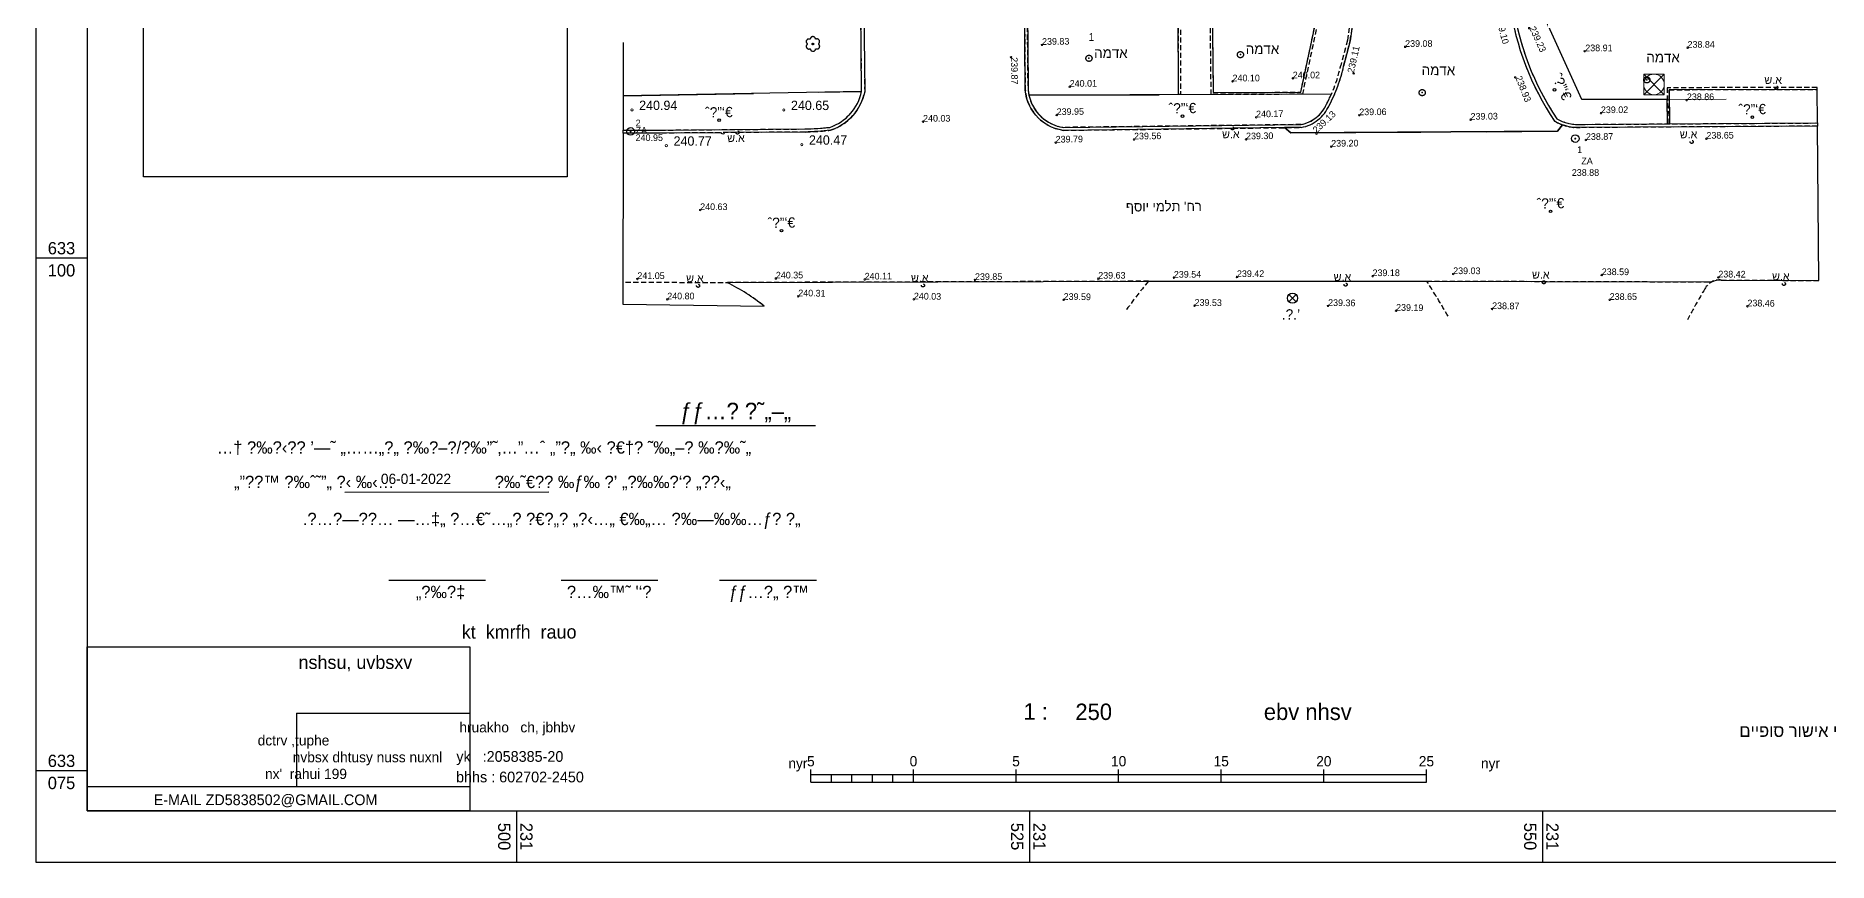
# Model space of a CAD drawing. Extents: x 231477 to 231608, y 633071 to 633188.
# Drawn here: x 231476.6 to 231563.9, y 633070.5 to 633110.8 of the extents above; entities that cross this region are included whole.
import ezdxf
from ezdxf.enums import TextEntityAlignment as Align

# ---------------------------------------------------------------- set-up
doc = ezdxf.new("R2010")
doc.units = 0
doc.header["$MEASUREMENT"] = 0
doc.header["$PDMODE"] = 32
doc.header["$PDSIZE"] = 0.3
doc.linetypes.add('DASHED2', pattern=[9.524999999999999, 6.35, -3.175])
doc.linetypes.add('HIDDEN', pattern=[0.375, 0.25, -0.125])
for name, color, linetype in [('1004', 7, 'Continuous'), ('1201', 7, 'Continuous'), ('1202', 7, 'Continuous'), ('1203', 7, 'Continuous'), ('2421', 7, 'Continuous'), ('4402', 1, 'Continuous')]:
    doc.layers.add(name, color=color, linetype=linetype)
for name, color, linetype, lineweight in [('1502', 7, 'Continuous', 20), ('2401', 7, 'Continuous', 30), ('2402', 7, 'Continuous', 20), ('2404', 7, 'HIDDEN', 30), ('2602', 8, 'Continuous', 20), ('2805', 3, 'DASHED2', 25), ('2810', 3, 'DASHED2', 25), ('6261', 1, 'Continuous', 20), ('6352', 1, 'Continuous', 20)]:
    doc.layers.add(name, color=color, linetype=linetype, lineweight=lineweight)
doc.styles.add('hebtext', font='hebtxt.shx')
doc.styles.add('hebtxt', font='hebtxt')
doc.styles.add('HEBTXT-1', font='txt.shx')
doc.styles.add('MAVAT_HEBTXT', font='HEBTXT')
doc.styles.add('MIRYL', font='miryl', dxfattribs={"height": 0.5})
doc.styles.add('miryl-1', font='miryl')
doc.styles.add('TRHEBTXT', font='HEBTXT.SHX')
picture_1 = doc.add_image_def('image1.jpg', size_in_pixel=(1600, 720))

# ---------------------------------------------------------------- blocks, each defined once
blk = doc.blocks.new('4402')
for p, q in [((0.6640619999961928, -0.6640619999961928), (-0.6640619999961928, 0.6640619999961928)), ((0.6640619999961928, 0.6640619999961928), (-0.6640619999961928, -0.6640619999961928))]:
    blk.add_line(p, q)
blk.add_circle((0, 0), 0.996094)
at = {"style": 'TRHEBTXT'}
blk.add_attdef('METER', text='', height=1.8, dxfattribs=at).set_placement((-1.475722128889174, 0.02949603661545552), align=Align.MIDDLE_RIGHT)
for tag, p in [('NAME', (-1.150383275176864, 1.331144787938683)), ('TEXT', (-1.893570142157841, -3.150028062969795))]:
    blk.add_attdef(tag, p, '', height=1.5, dxfattribs=at)
blk.add_attdef('CENTIMETER', text='', height=1.8, dxfattribs=at).set_placement((1.505236607510597, 0.02949603661545552), align=Align.MIDDLE_LEFT)
blk = doc.blocks.new('2801')
blk.add_circle((0, 0), 0.0362178538504536)
for centre, start, end in [((-0.1991469816828612, 0.1132156491978094), 63.29374363292867, 237.469539213029), ((-0.0015258625644492, 0.2290741698467173), 3.293743634627335, 177.4695392152514), ((0.197621119118412, 0.1158585206489079), 303.2937436350329, 117.4695392141759), ((-0.197621119118412, -0.1158585206489078), 123.2937436350328, 297.4695392141759), ((0.0015258625644492, -0.2290741698117926), 183.2937436346273, 357.4695392152515), ((0.1991469816828612, -0.1132156491628848), 243.2937436329287, 57.46953921302892)]:
    blk.add_arc(centre, 0.1297199659328796, start, end)
at = {"style": 'hebtext'}
for tag, p in [('VEGETATION_NUM', (0.0081991291372105, 1.922118141592111)), ('VEGETATION_TYPE', (0.0081991291372105, 0.6491807670216077)), ('HIGHT', (0.0081991291372105, 1.281696232877414))]:
    blk.add_attdef(tag, p, '', height=0.375, dxfattribs=at)
blk = doc.blocks.new('2404')
at = {"color": 2}
blk.add_circle((0, 0), 0.075, dxfattribs=at)
at = {"style": 'hebtext'}
blk.add_attdef('COVER_TYPE', (-1.984369990416034, 0.5704786111980056), '', height=0.39, dxfattribs=at)
blk = doc.blocks.new('6352')
for points in [[(-1, 1), (-1, -1)], [(-1, 1), (1, 1)], [(-1, 1), (1, -1)], [(1, 1), (-1, -1)], [(1, 1), (1, -1)], [(-1, -1), (1, -1)]]:
    blk.add_lwpolyline(points)
blk.add_circle((0, 0), 1)
at = {"style": 'hebtext', "flags": 1}
blk.add_attdef('TYPE', (2, 0.5699999999999998), '', height=1.3, dxfattribs=at)
at = {"style": 'hebtext'}
blk.add_attdef('NUMBER', (2, 2), '', height=1.3, dxfattribs=at)
blk = doc.blocks.new('1004')
at = {"const_width": 0.1995}
blk.add_lwpolyline([(-0.10025, 0, 1), (0.10025, 0, 1)], format="xyb", close=True, dxfattribs=at)
blk.add_circle((0, 0), 0.75)
at = {"style": 'hebtext'}
for tag, p in [('5', (1, 1)), ('NAME', (1, -0.4300000000000002)), ('HEIGHT', (1, -1.86))]:
    blk.add_attdef(tag, p, '', height=1.3, dxfattribs=at)
blk = doc.blocks.new('2401')
at = {"color": 2}
blk.add_circle((0, 0), 0.25, dxfattribs=at)
at = {"style": 'hebtext'}
blk.add_attdef('COVER_TYPE', (-10, 1), '', height=1.3, dxfattribs=at)
blk = doc.blocks.new('knm')
for p, q in [((-6, 0), (-6, 0.25)), ((-6, 0.1499999999999773), (6, 0.1499999999999773)), ((-6, 0), (6, 0)), ((-5.600000000000023, 0), (-5.600000000000023, 0.1499999999999773)), ((-5.200000000000045, 0), (-5.200000000000045, 0.1499999999999773)), ((-4.799999999999955, 0), (-4.799999999999955, 0.1499999999999773)), ((-4.399999999999864, 0), (-4.399999999999864, 0.1499999999999773)), ((-4, 0), (-4, 0.25)), ((-2, 0), (-2, 0.25)), ((0, 0), (0, 0.25)), ((2, 0), (2, 0.25)), ((4, 0), (4, 0.25)), ((6, 0), (6, 0.25))]:
    blk.add_line(p, q)
blk.add_text('1 :', height=0.32).set_placement((-1.855519773216201, 1.221438778932907))
at = {"style": 'miryl-1'}
for s, height, p in [('ebv nhsv', 0.32, (2.830411543154923, 1.214018990313861)), ('nyr', 0.2, (-6.43845515422457, 0.2692866077916563)), ('nyr', 0.2, (7.062774158170406, 0.2692866077916563))]:
    blk.add_text(s, height=height, dxfattribs=at).set_placement(p)
blk.add_attdef('A1', (-0.8431445122943728, 1.214018990313861), '', height=0.32)
for tag, p in [('A2', (-6.000000000000057, 0.25)), ('A4', (-2.000000000000057, 0.25)), ('A5', (-5.684341886080801e-14, 0.25)), ('A6', (1.999999999999943, 0.25)), ('A7', (3.999999999999943, 0.25)), ('A8', (5.999999999999943, 0.25))]:
    blk.add_attdef(tag, text='', height=0.2).set_placement(p, align=Align.BOTTOM_CENTER)
at = {"flags": 8}
blk.add_attdef('A3', text='', height=0.2, dxfattribs=at).set_placement((-4.000000000000057, 0.25), align=Align.BOTTOM_CENTER)
blk = doc.blocks.new('2810')
blk.add_point((0, 0))
at = {"style": 'hebtext'}
blk.add_attdef('TYPE', (-0.0709804351208732, 2.274295887444167), '', height=1.3, dxfattribs=at)
blk = doc.blocks.new('1502')
blk.add_circle((0, 0), 0.15)
at = {"style": 'hebtext'}
for tag, p in [('METER', (-10.33333333333333, -0.003690037414142866)), ('CENTIMETER', (1, -0.003690039682753943))]:
    blk.add_attdef(tag, p, '', height=1.3, dxfattribs=at)
at = {"style": 'hebtext', "flags": 1}
blk.add_attdef('HEIGHT', (1, -0.003690037414142866), '', height=1.3, dxfattribs=at)
blk = doc.blocks.new('6261')
at = {"layer": '6261'}
h = blk.add_hatch(color=256, dxfattribs=at)
h.paths.add_polyline_path([(0, 0.2163929420240763), (-1.387778780781446e-17, 0.1146371827190151, -0.4142135623730951), (0.114637182719015, 8.326672684688674e-17), (0.2163929420240763, 8.326672684688674e-17, 0.4142135623730951)])
h.paths.add_polyline_path([(-4.163336342344337e-17, -0.1146371827190149, -0.4142135623730951), (-0.114637182719015, 1.110223024625157e-16), (-0.2163929420240763, 1.110223024625157e-16, 0.414213562373095), (-5.551115123125783e-17, -0.2163929420240761)])
for points in [[(-0.3, 5.551115123125783e-17), (0.3, 2.775557561562891e-17)], [(0, 0.3), (-6.938893903907228e-17, -0.2999999999999999)]]:
    blk.add_lwpolyline(points, dxfattribs=at)
for radius in [0.3, 0.2163929420240763, 0.114637182719015]:
    blk.add_circle((0, 0), radius, dxfattribs=at)
at = {"layer": '6261', "style": 'hebtext'}
for tag, p in [('NUMBER', (0.3002319869599887, 0.7545405295214607)), ('NAME', (0.3, 0.3))]:
    blk.add_attdef(tag, p, '', height=0.375, dxfattribs=at)
blk = doc.blocks.new('2402')
at = {"style": 'HEBTXT-1'}
blk.add_attdef('STREET-NAME', text='', height=3, dxfattribs=at).set_placement((0, 1), align=Align.CENTER)
at = {"layer": '2421', "style": 'HEBTXT-1'}
blk.add_attdef('STREET-CODE', text='', height=2, dxfattribs=at).set_placement((0, -3), align=Align.CENTER)

msp = doc.modelspace()

# ---------------------------------------------------------------- linework, layer by layer
at = {"layer": '1201'}
for p, q in [((231479.0714941669, 633100), (231476.5714941669, 633100)), ((231479.0714941669, 633075), (231476.5714941669, 633075)), ((231500, 633073.0376515322), (231500, 633070.5376515322)), ((231525, 633073.0376515322), (231525, 633070.5376515322)), ((231550, 633073.0376515322), (231550, 633070.5376515322))]:
    msp.add_line(p, q, dxfattribs=at)
msp.add_lwpolyline([(231479.0714941669, 633073.0376515322), (231599.9007834606, 633073.0376515322), (231599.9007834606, 633185.6272491636), (231479.0714941669, 633185.6272491636)], close=True, dxfattribs=at)
msp.add_lwpolyline([(231479.0714941669, 633073.0376515322), (231599.9007834606, 633073.0376515322), (231599.9007834606, 633185.6272491636), (231479.0714941669, 633185.6272491636), (231479.0714941669, 633073.0376515322)], dxfattribs=at)
at = {"layer": '1202'}
msp.add_lwpolyline([(231476.5714941669, 633070.5376515322), (231602.4007834606, 633070.5376515322), (231602.4007834606, 633188.1272491636), (231476.5714941669, 633188.1272491636), (231476.5714941669, 633070.5376515322)], dxfattribs=at)
at = {"layer": '1203', "elevation": 1011.35}
for points in [[(231506.7812951478, 633091.8304670143), (231514.5642266664, 633091.8304670143)], [(231491.6345209205, 633088.577413012), (231501.5722896309, 633088.595298822)], [(231493.7733431107, 633084.2879002648), (231498.4928987825, 633084.2879002648)], [(231502.1652500851, 633084.2879002648), (231506.884805757, 633084.2879002648)], [(231509.8944787884, 633084.2879002648), (231514.6140344602, 633084.2879002648)]]:
    msp.add_lwpolyline(points, dxfattribs=at)
at = {"layer": '1203'}
msp.add_lwpolyline([(231479.0714941669, 633073.0376515322), (231479.0714941669, 633081.0385926154), (231497.7184049682, 633081.0385926154), (231497.7184049682, 633073.0376515322)], close=True, dxfattribs=at)
for points in [[(231489.2771571029, 633077.796509054), (231489.2771571029, 633074.2210711493)], [(231489.2771571029, 633077.796509054), (231497.7184049682, 633077.796509054)], [(231479.0714941669, 633074.2210711493), (231497.7184049682, 633074.2210711493)]]:
    msp.add_lwpolyline(points, dxfattribs=at)
at = {"layer": '2401'}
msp.add_lwpolyline([(231516.9287319661, 633112.0961499392), (231516.964160893, 633108.1096785822, -0.2700628931937998), (231515.2903882263, 633106.2282967031, -0.02244830327859538), (231514.0601267934, 633106.1455921874), (231510.1322339564, 633106.1146793864, -1), (231509.9822386015, 633106.1134989122), (231507.0114905594, 633106.09011891), (231505.1886796384, 633106.0953703015), (231505.1831583059, 633097.7546666899), (231512.0654245963, 633097.6529249653, 0.0550941675409717), (231510.2683255758, 633098.8030634347), (231530.7966717135, 633098.86710554), (231544.3525971376, 633098.8769970183), (231550.0009797505, 633098.8614968397, -0.5064503214708589), (231550.1218993688, 633098.8611650144), (231558.2451844715, 633098.8388732577, -0.1570053452573155), (231558.7121800316, 633098.9230584457), (231563.4589534434, 633098.906033612), (231563.3955522408, 633106.4315691587), (231551.8262339768, 633106.3616778763, -0.1013467959153676), (231550.977307474, 633106.4911661714), (231550.7298939444, 633106.1814295353), (231537.7260573788, 633106.0997626261), (231537.424247909, 633106.3575766392), (231526.6442363214, 633106.2270194765, -0.379091425853252), (231524.7846060273, 633108.3988283307), (231524.7485503771, 633112.1785020554)], format="xyb", dxfattribs=at)
for points in [[(231549.8021228899, 633112.3820184099), (231548.5652727512, 633112.3689928867, 0.1147258592170058), (231550.6984188465, 633106.7956539257, 0.1490063053273535), (231551.8217774639, 633106.5165912779), (231556.0858422699, 633106.5420963052), (231556.0786419606, 633107.7335919393), (231551.91, 633107.723)], [(231516.8163317199, 633108.1240498442), (231505.1898770389, 633107.904202354), (231505.1887713381, 633106.2338949778), (231507.0108378754, 633106.2378139661), (231514.0579007729, 633106.2932748613, 0.02214710644568992), (231515.2586655424, 633106.3733641356, 0.266627080915033)], [(231539.4701070632, 633107.5025092155, 0.01873553606074155), (231539.708887295, 633107.9890895128), (231524.9692076707, 633107.9480617166, 0.3148699663246389), (231526.6533549139, 633106.3688376986), (231538.229181713, 633106.5090330119, 0.2486331563638351)], [(231560.2881829228, 633106.8693313746, -1), (231560.1631829229, 633106.8693313746, -1)]]:
    msp.add_lwpolyline(points, format="xyb", close=True, dxfattribs=at)
msp.add_lwpolyline([(231563.3804335871, 633108.2261087134), (231556.1714160027, 633108.207548993), (231556.1814770181, 633106.5426683337), (231563.3942527848, 633106.5858107462)], close=True, dxfattribs=at)
msp.add_lwpolyline([(231537.424247909, 633106.3575766392), (231537.7260573788, 633106.0997626262), (231550.7298939444, 633106.1814295353), (231550.9773074739, 633106.4911661713)], dxfattribs=at)
at = {"layer": '2404'}
for points in [[(231516.9287319661, 633112.0961499391), (231516.964160893, 633108.1096785822, -0.2700615143821651), (231515.2904030631, 633106.228298372, -0.02244857494967971), (231514.0601268015, 633106.1455921875), (231507.0114905582, 633106.09011891), (231505.1886796383, 633106.0953703015), (231505.1887713382, 633106.2338949778), (231507.0108378754, 633106.2378139661), (231514.0579007729, 633106.2932748613, 0.02214710644568698), (231515.2586655424, 633106.3733641356, 0.2666270809150334), (231516.8163317199, 633108.1240498442), (231516.7810421797, 633112.0948373772)], [(231524.7485503771, 633112.1785020554), (231524.7846060273, 633108.3988283315, 0.3790914259327003), (231526.6442363211, 633106.2270194765), (231538.2431186042, 633106.3674940157, 0.2495830519447392), (231539.5977073477, 633107.4406129378, 0.06966624365726568), (231540.3063804347, 633109.3596214573), (231540.6307672208, 633110.5894888169), (231540.8710043444, 633112.3482909338), (231540.7277852038, 633112.3467826635), (231540.4915459562, 633110.6172494317), (231540.1685835972, 633109.3927825894, -0.06997505523414614), (231539.4701070632, 633107.5025092155, -0.2486331563638313), (231538.229181713, 633106.5090330119), (231526.6533549139, 633106.3688376986, -0.3778638903448129), (231524.9263149346, 633108.3982973336), (231524.8902413252, 633112.1798536957)], [(231563.3955522408, 633106.4315691588), (231551.8262339771, 633106.3616778763, -0.1527455881596476), (231550.5890065311, 633106.6809030452, -0.1157439157762755), (231548.4091094849, 633112.3673482992), (231548.5652727512, 633112.3689928867, 0.1147258592189907), (231550.6984188466, 633106.7956539256, 0.1490063053126964), (231551.8217774639, 633106.5165912779), (231563.3942527848, 633106.5858107462)]]:
    msp.add_lwpolyline(points, format="xyb", close=True, dxfattribs=at)
msp.add_lwpolyline([(231532.3479199948, 633112.2585325798), (231532.359860899, 633107.9686335487), (231532.2598612864, 633107.9683552005), (231532.2479224343, 633112.257516966)], close=True, dxfattribs=at)
for points, elevation in [([(231533.9022762734, 633112.2749522862), (231533.9486477499, 633108.0730563134), (231538.2129496052, 633108.084925968), (231538.9463059871, 633111.5108059528), (231539.0488509417, 633111.5121114277), (231538.2938568651, 633107.9851507854), (231533.8497482875, 633107.97278064), (231533.8022823624, 633112.2738487688)], 239.4), ([(231563.3796299183, 633108.3215018311), (231556.075201328, 633108.3029422942), (231556.0858406802, 633106.5423593746), (231556.1814753927, 633106.5429373032), (231556.1714160027, 633108.207548993), (231563.3804335871, 633108.2261087134)], 238.49)]:
    msp.add_lwpolyline(points, close=True, dxfattribs=dict(at, elevation=elevation))
for points in [[(231505.3138646368, 633098.8272760706), (231510.2683244638, 633098.8030634312)], [(231530.7966717006, 633098.86710554), (231510.2683244638, 633098.8030634312)], [(231544.3525971368, 633098.8769970183), (231558.2451844714, 633098.8388732577)]]:
    msp.add_lwpolyline(points, dxfattribs=at)
for points in [[(231510.2683255805, 633098.8030634323, -0.05509416740456224), (231512.0654245963, 633097.6529249653, 2.597183074628772)], [(231529.6546246683, 633097.3929007993, -0.01506744345952114), (231530.7966717006, 633098.86710554), (231544.3525971368, 633098.8769970183, -0.01007563323389641), (231545.4016665734, 633097.1601095742, -11.49104977938008)], [(231558.7121800314, 633098.9230584457, 0.3219468999271036), (231557.9150206477, 633098.4980450775, 0.01981258749677123), (231557.066533718, 633096.9876658395, 3.331897148379883)], [(231558.7121800314, 633098.9230584457), (231563.4589534434, 633098.9060336119, -0.2223229199587211)]]:
    msp.add_lwpolyline(points, format="xyb", dxfattribs=at)
at = {"layer": '2602'}
for points, elevation in [([(231549.80212289, 633112.3820184098), (231551.91, 633107.723)], 239.227), ([(231551.91, 633107.723), (231558.9530700273, 633107.7408954612)], 239.015)]:
    msp.add_lwpolyline(points, dxfattribs=dict(at, elevation=elevation))
at = {"layer": '2810'}
for points in [[(231516.1778387831, 633162.8294260906), (231516.1351893847, 633167.6283466502), (231510.8934328139, 633167.6667453226), (231510.6934331574, 633167.6663746207), (231505.229431364, 633167.6562470249), (231505.1898770389, 633107.904202354), (231516.8163317199, 633108.1240498442), (231516.7810443372, 633112.0945946105), (231516.6287481954, 633112.0929907486), (231516.580368047, 633117.5367366667)], [(231538.9463059871, 633111.5108059528), (231534.4139889103, 633111.4531061243), (231534.214, 633111.451), (231534.2052897144, 633112.2780929222), (231533.9022768302, 633112.2749018312), (231533.9486477499, 633108.0730563134), (231538.2129496052, 633108.084925968)]]:
    msp.add_lwpolyline(points, close=True, dxfattribs=at)
for points in [[(231532.2484273839, 633112.0761083582), (231528.1390518819, 633112.0413668181), (231528.1429401503, 633111.6721528381), (231527.94295124, 633111.6700467138), (231527.9390585976, 633112.0396760321), (231525.5596591563, 633112.01956008), (231525.563603838, 633111.6449893169), (231525.3636149277, 633111.6428831925), (231525.359665872, 633112.017869294), (231524.8918242823, 633112.013914061), (231524.9263149346, 633108.3982973336, 0.05629594554943117), (231524.9692076707, 633107.9480617166), (231532.2598612864, 633107.9683552005)], [(231548.4091094849, 633112.3673482992), (231540.8710043444, 633112.3482909338), (231540.6307672208, 633110.5894888169), (231540.3063804347, 633109.3596214573, -0.0696662436572656), (231539.5977073477, 633107.4406129378, -0.2495830519447372), (231538.2431186042, 633106.3674940157), (231537.424247909, 633106.3575766392), (231537.7260573788, 633106.0997626261), (231550.7298939444, 633106.1814295353), (231550.9773074739, 633106.4911661713, -0.05061525410363926), (231550.5890065311, 633106.6809030452, -0.115743915776275)]]:
    msp.add_lwpolyline(points, format="xyb", close=True, dxfattribs=at)

# ---------------------------------------------------------------- block references
at = {"layer": '1004', "xscale": 0.25, "yscale": 0.25, "zscale": 0.25, "rotation": 359.9171645950722}
msp.add_blockref('1004', (231505.553396819, 633106.1756344716, 240.95), dxfattribs=at).add_auto_attribs({'5': '2', 'NAME': 'ZA', 'HEIGHT': '240.95'})
at = {"layer": '1004'}
ref = msp.add_blockref('1004', (231551.5920980208, 633105.8242358876, 238.88), dxfattribs=dict(at, xscale=0.25, yscale=0.25, zscale=0.25, rotation=359.9171645950722))
ref.add_attrib('5', '1', (231551.6879744455, 633105.1233812915, 238.88), dxfattribs={"layer": '0', "height": 0.325, "rotation": 359.9171645950711, "style": 'hebtext'})
ref.add_attrib('NAME', 'ZA', (231551.8910355555, 633104.5726554472, 238.88), dxfattribs={"layer": '0', "height": 0.325, "rotation": 359.9171645950711, "style": 'hebtext'})
ref.add_attrib('HEIGHT', '238.88', (231551.426895979, 633104.0074366693, 238.88), dxfattribs={"layer": '0', "height": 0.325, "rotation": 359.9171645950711, "style": 'hebtext'})
at = {"layer": '1203', "xscale": 2.5, "yscale": 2.5, "zscale": 2.5}
msp.add_blockref('knm', (231529.3409235368, 633074.4363134294), dxfattribs=at).add_auto_attribs({'A1': '250', 'A2': '5', 'A4': '5', 'A5': '10', 'A6': '15', 'A7': '20', 'A8': '25', 'A3': '0'})
at = {"layer": '1502'}
ref = msp.add_blockref('1502', (231547.7285181342, 633111.6989276706, 239.097043457), dxfattribs=dict(at, xscale=0.25, yscale=0.25, zscale=0.25))
ref.add_attrib('HEIGHT', '239.10', (231547.7285181342, 633111.6989276706, 239.097043457), dxfattribs={"layer": '0', "height": 0.325, "rotation": 284.0050770001943, "style": 'hebtext'})
ref = msp.add_blockref('1502', (231525.6106601931, 633110.394664068, 239.8264135742), dxfattribs=dict(at, xscale=0.25, yscale=0.25, zscale=0.25))
ref.add_attrib('HEIGHT', '239.83', (231525.6106601931, 633110.394664068, 239.8264135742), dxfattribs={"layer": '0', "height": 0.325, "rotation": 0.6033709999993897, "style": 'hebtext'})
ref = msp.add_blockref('1502', (231549.3477350215, 633111.2107663917, 239.227), dxfattribs=dict(at, xscale=0.25, yscale=0.25, zscale=0.25))
ref.add_attrib('HEIGHT', '239.23', (231549.3477350215, 633111.2107663917, 239.227), dxfattribs={"layer": '0', "height": 0.325, "rotation": 294.3433959998104, "style": 'hebtext'})
ref = msp.add_blockref('1502', (231524.0951987596, 633109.7922967087, 239.8673223877), dxfattribs=dict(at, xscale=0.25, yscale=0.25, zscale=0.25))
ref.add_attrib('HEIGHT', '239.87', (231524.0951987596, 633109.7922967087, 239.8673223877), dxfattribs={"layer": '0', "height": 0.325, "rotation": 270.5465479998807, "style": 'hebtext'})
ref = msp.add_blockref('1502', (231540.7991466235, 633109.0018961522, 239.107), dxfattribs=dict(at, xscale=0.25, yscale=0.25, zscale=0.25))
ref.add_attrib('HEIGHT', '239.11', (231540.7991466235, 633109.0018961522, 239.107), dxfattribs={"layer": '0', "height": 0.325, "rotation": 77.32654099884621, "style": 'hebtext'})
ref = msp.add_blockref('1502', (231543.3039674039, 633110.297958412, 239.0771459961), dxfattribs=dict(at, xscale=0.25, yscale=0.25, zscale=0.25))
ref.add_attrib('HEIGHT', '239.08', (231543.3039674039, 633110.297958412, 239.0771459961), dxfattribs={"layer": '0', "height": 0.325, "style": 'hebtext'})
ref = msp.add_blockref('1502', (231552.0556183842, 633110.0849958324, 238.911), dxfattribs=dict(at, xscale=0.25, yscale=0.25, zscale=0.25))
ref.add_attrib('HEIGHT', '238.91', (231552.0824040984, 633110.0849958324, 238.911), dxfattribs={"layer": '0', "height": 0.325, "style": 'hebtext'})
ref = msp.add_blockref('1502', (231557.0701160763, 633110.2555013598, 238.837), dxfattribs=dict(at, xscale=0.25, yscale=0.25, zscale=0.25))
ref.add_attrib('HEIGHT', '238.84', (231557.0647589334, 633110.2555013598, 238.837), dxfattribs={"layer": '0', "height": 0.325, "style": 'hebtext'})
ref = msp.add_blockref('1502', (231534.8924488992, 633108.6164929465, 240.0997009277), dxfattribs=dict(at, xscale=0.25, yscale=0.25, zscale=0.25))
ref.add_attrib('HEIGHT', '240.10', (231534.8924488992, 633108.6164929465, 240.0997009277), dxfattribs={"layer": '0', "height": 0.325, "rotation": 0.1594820000027264, "style": 'hebtext'})
ref = msp.add_blockref('1502', (231537.8275425871, 633108.7606455392, 240.0201263428), dxfattribs=dict(at, xscale=0.25, yscale=0.25, zscale=0.25))
ref.add_attrib('HEIGHT', '240.02', (231537.8275425871, 633108.7606455392, 240.0201263428), dxfattribs={"layer": '0', "height": 0.325, "rotation": 0.1594820000027264, "style": 'hebtext'})
ref = msp.add_blockref('1502', (231526.9566366431, 633108.3528911863, 240.0080236816), dxfattribs=dict(at, xscale=0.25, yscale=0.25, zscale=0.25))
ref.add_attrib('HEIGHT', '240.01', (231526.9566366431, 633108.3528911863, 240.0080236816), dxfattribs={"layer": '0', "height": 0.325, "rotation": 0.1594820000027264, "style": 'hebtext'})
ref = msp.add_blockref('1502', (231548.6669583698, 633108.8068155911, 238.9333624268), dxfattribs=dict(at, xscale=0.25, yscale=0.25, zscale=0.25))
ref.add_attrib('HEIGHT', '238.93', (231548.6669583698, 633108.8068155911, 238.9333624268), dxfattribs={"layer": '0', "height": 0.325, "rotation": 291.7353369990951, "style": 'hebtext'})
ref = msp.add_blockref('1502', (231505.6227818044, 633107.2234326135, 240.94), dxfattribs=dict(at, xscale=0.35, yscale=0.35, zscale=0.35, rotation=359.9171645950722))
ref.add_attrib('HEIGHT', '240.94', (231505.9727795715, 633107.2216350894, 240.94), dxfattribs={"layer": '0', "height": 0.4549999999999999, "rotation": 359.9171645950711, "style": 'hebtext'})
ref = msp.add_blockref('1502', (231513.0222469097, 633107.2202878994, 240.65), dxfattribs=dict(at, xscale=0.35, yscale=0.35, zscale=0.35, rotation=359.9171645950722))
ref.add_attrib('HEIGHT', '240.65', (231513.3722446767, 633107.218490375, 240.65), dxfattribs={"layer": '0', "height": 0.4549999999999999, "rotation": 359.9171645950711, "style": 'hebtext'})
ref = msp.add_blockref('1502', (231526.3230335272, 633106.9724148497, 239.9468359375), dxfattribs=dict(at, xscale=0.25, yscale=0.25, zscale=0.25))
ref.add_attrib('HEIGHT', '239.95', (231526.3230335272, 633106.9724148497, 239.9468359375), dxfattribs={"layer": '0', "height": 0.325, "rotation": 0.6938780000115939, "style": 'hebtext'})
ref = msp.add_blockref('1502', (231536.0409792358, 633106.8606615446, 240.1719360352), dxfattribs=dict(at, xscale=0.25, yscale=0.25, zscale=0.25))
ref.add_attrib('HEIGHT', '240.17', (231536.0409792358, 633106.8606615446, 240.1719360352), dxfattribs={"layer": '0', "height": 0.325, "rotation": 0.6938780000115939, "style": 'hebtext'})
ref = msp.add_blockref('1502', (231538.9852379905, 633106.0686770191, 239.131), dxfattribs=dict(at, xscale=0.25, yscale=0.25, zscale=0.25))
ref.add_attrib('HEIGHT', '239.13', (231538.9852379905, 633106.0686770191, 239.131), dxfattribs={"layer": '0', "height": 0.325, "rotation": 43.207779999857, "style": 'hebtext'})
ref = msp.add_blockref('1502', (231541.0679711746, 633106.9639440812, 239.0630010986), dxfattribs=dict(at, xscale=0.25, yscale=0.25, zscale=0.25))
ref.add_attrib('HEIGHT', '239.06', (231541.0679711746, 633106.9639440812, 239.0630010986), dxfattribs={"layer": '0', "height": 0.325, "rotation": 0.3598250000017284, "style": 'hebtext'})
ref = msp.add_blockref('1502', (231552.844187649, 633107.0662297099, 239.015), dxfattribs=dict(at, xscale=0.25, yscale=0.25, zscale=0.25))
ref.add_attrib('HEIGHT', '239.02', (231552.844187649, 633107.0662297099, 239.015), dxfattribs={"layer": '0', "height": 0.325, "rotation": 0.1455800000009054, "style": 'hebtext'})
ref = msp.add_blockref('1502', (231557.0178679106, 633107.7002175637, 238.86), dxfattribs=dict(at, xscale=0.25, yscale=0.25, zscale=0.25))
ref.add_attrib('HEIGHT', '238.86', (231557.0339393391, 633107.7002175637, 238.86), dxfattribs={"layer": '0', "height": 0.325, "style": 'hebtext'})
ref = msp.add_blockref('1502', (231519.8107375918, 633106.6525063429, 240.0306677246), dxfattribs=dict(at, xscale=0.25, yscale=0.25, zscale=0.25))
ref.add_attrib('HEIGHT', '240.03', (231519.8107375918, 633106.6525063429, 240.0306677246), dxfattribs={"layer": '0', "height": 0.325, "style": 'hebtext'})
ref = msp.add_blockref('1502', (231546.4925113491, 633106.7475009449, 239.032956543), dxfattribs=dict(at, xscale=0.25, yscale=0.25, zscale=0.25))
ref.add_attrib('HEIGHT', '239.03', (231546.4925113491, 633106.7475009449, 239.032956543), dxfattribs={"layer": '0', "height": 0.325, "rotation": 0.3598250000017284, "style": 'hebtext'})
ref = msp.add_blockref('1502', (231507.3006406201, 633105.4829650944, 240.77), dxfattribs=dict(at, xscale=0.35, yscale=0.35, zscale=0.35, rotation=359.9171645950722))
ref.add_attrib('HEIGHT', '240.77', (231507.6506383872, 633105.4811675702, 240.77), dxfattribs={"layer": '0', "height": 0.4549999999999999, "rotation": 359.9171645950711, "style": 'hebtext'})
ref = msp.add_blockref('1502', (231513.8985944406, 633105.5308843602, 240.47), dxfattribs=dict(at, xscale=0.35, yscale=0.35, zscale=0.35, rotation=359.9171645950722))
ref.add_attrib('HEIGHT', '240.47', (231514.2485922076, 633105.5290868358, 240.47), dxfattribs={"layer": '0', "height": 0.4549999999999999, "rotation": 359.9171645950711, "style": 'hebtext'})
ref = msp.add_blockref('1502', (231526.2730059292, 633105.628542345, 239.7935308838), dxfattribs=dict(at, xscale=0.25, yscale=0.25, zscale=0.25))
ref.add_attrib('HEIGHT', '239.79', (231526.2730059292, 633105.628542345, 239.7935308838), dxfattribs={"layer": '0', "height": 0.325, "rotation": 0.6938780000115939, "style": 'hebtext'})
ref = msp.add_blockref('1502', (231530.091912029, 633105.7818878904, 239.5639013672), dxfattribs=dict(at, xscale=0.25, yscale=0.25, zscale=0.25))
ref.add_attrib('HEIGHT', '239.56', (231530.091912029, 633105.7818878904, 239.5639013672), dxfattribs={"layer": '0', "height": 0.325, "rotation": 0.6938780000115939, "style": 'hebtext'})
ref = msp.add_blockref('1502', (231535.551638411, 633105.787454817, 239.302), dxfattribs=dict(at, xscale=0.25, yscale=0.25, zscale=0.25))
ref.add_attrib('HEIGHT', '239.30', (231535.551638411, 633105.787454817, 239.302), dxfattribs={"layer": '0', "height": 0.325, "rotation": 0.6938780000115939, "style": 'hebtext'})
ref = msp.add_blockref('1502', (231539.700512186, 633105.4329234272, 239.2036260986), dxfattribs=dict(at, xscale=0.25, yscale=0.25, zscale=0.25))
ref.add_attrib('HEIGHT', '239.20', (231539.700512186, 633105.4329234272, 239.2036260986), dxfattribs={"layer": '0', "height": 0.325, "rotation": 0.3598250000017284, "style": 'hebtext'})
ref = msp.add_blockref('1502', (231552.1100613623, 633105.7591268684, 238.87), dxfattribs=dict(at, xscale=0.25, yscale=0.25, zscale=0.25))
ref.add_attrib('HEIGHT', '238.87', (231552.1154184074, 633105.7591592415, 238.87), dxfattribs={"layer": '0', "height": 0.325, "rotation": 0.3462390000000423, "style": 'hebtext'})
ref = msp.add_blockref('1502', (231557.9820279906, 633105.8202575902, 238.65), dxfattribs=dict(at, xscale=0.25, yscale=0.25, zscale=0.25))
ref.add_attrib('HEIGHT', '238.65', (231557.9873850356, 633105.8202899632, 238.65), dxfattribs={"layer": '0', "height": 0.325, "rotation": 0.3462390000000423, "style": 'hebtext'})
ref = msp.add_blockref('1502', (231508.9479418012, 633102.3385730863, 240.6341070557), dxfattribs=dict(at, xscale=0.25, yscale=0.25, zscale=0.25))
ref.add_attrib('HEIGHT', '240.63', (231508.9479418012, 633102.3385730863, 240.6341070557), dxfattribs={"layer": '0', "height": 0.325, "style": 'hebtext'})
ref = msp.add_blockref('1502', (231505.8864294947, 633098.9792107882, 241.0468572998), dxfattribs=dict(at, xscale=0.25, yscale=0.25, zscale=0.25))
ref.add_attrib('HEIGHT', '241.05', (231505.8864294947, 633098.9792107882, 241.0468572998), dxfattribs={"layer": '0', "height": 0.325, "rotation": 359.7199959999991, "style": 'hebtext'})
ref = msp.add_blockref('1502', (231512.6361525197, 633099.0017383685, 240.3491033936), dxfattribs=dict(at, xscale=0.25, yscale=0.25, zscale=0.25))
ref.add_attrib('HEIGHT', '240.35', (231512.6361525197, 633099.0017383685, 240.3491033936), dxfattribs={"layer": '0', "height": 0.325, "rotation": 0.1787450000015632, "style": 'hebtext'})
ref = msp.add_blockref('1502', (231528.3476317336, 633098.9914459087, 239.6313146973), dxfattribs=dict(at, xscale=0.25, yscale=0.25, zscale=0.25))
ref.add_attrib('HEIGHT', '239.63', (231528.3476317336, 633098.9914459087, 239.6313146973), dxfattribs={"layer": '0', "height": 0.325, "rotation": 0.1787450000015632, "style": 'hebtext'})
ref = msp.add_blockref('1502', (231532.0329087015, 633099.0430008721, 239.5425543213), dxfattribs=dict(at, xscale=0.25, yscale=0.25, zscale=0.25))
ref.add_attrib('HEIGHT', '239.54', (231532.0329087015, 633099.0430008721, 239.5425543213), dxfattribs={"layer": '0', "height": 0.325, "rotation": 0.0418079999992707, "style": 'hebtext'})
ref = msp.add_blockref('1502', (231535.1070285783, 633099.0741493165, 239.4167913818), dxfattribs=dict(at, xscale=0.25, yscale=0.25, zscale=0.25))
ref.add_attrib('HEIGHT', '239.42', (231535.1070285783, 633099.0741493165, 239.4167913818), dxfattribs={"layer": '0', "height": 0.325, "rotation": 0.0418079999992707, "style": 'hebtext'})
ref = msp.add_blockref('1502', (231541.7154764218, 633099.1175754116, 239.1805853271), dxfattribs=dict(at, xscale=0.25, yscale=0.25, zscale=0.25))
ref.add_attrib('HEIGHT', '239.18', (231541.7154764218, 633099.1175754116, 239.1805853271), dxfattribs={"layer": '0', "height": 0.325, "rotation": 0.0418079999992707, "style": 'hebtext'})
ref = msp.add_blockref('1502', (231545.6442129209, 633099.2167461733, 239.0330328369), dxfattribs=dict(at, xscale=0.25, yscale=0.25, zscale=0.25))
ref.add_attrib('HEIGHT', '239.03', (231545.6442129209, 633099.2167461733, 239.0330328369), dxfattribs={"layer": '0', "height": 0.325, "rotation": 359.8427700000017, "style": 'hebtext'})
ref = msp.add_blockref('1502', (231552.8852866097, 633099.1688257403, 238.5900244141), dxfattribs=dict(at, xscale=0.25, yscale=0.25, zscale=0.25))
ref.add_attrib('HEIGHT', '238.59', (231552.8852866097, 633099.1688257403, 238.5900244141), dxfattribs={"layer": '0', "height": 0.325, "rotation": 359.8427700000017, "style": 'hebtext'})
ref = msp.add_blockref('1502', (231558.5669438979, 633099.0530886524, 238.4152197266), dxfattribs=dict(at, xscale=0.25, yscale=0.25, zscale=0.25))
ref.add_attrib('HEIGHT', '238.42', (231558.5669438979, 633099.0530886524, 238.4152197266), dxfattribs={"layer": '0', "height": 0.325, "rotation": 359.7945030000008, "style": 'hebtext'})
ref = msp.add_blockref('1502', (231513.7248958365, 633098.1366480816, 240.3072180176), dxfattribs=dict(at, xscale=0.25, yscale=0.25, zscale=0.25))
ref.add_attrib('HEIGHT', '240.31', (231513.7248958365, 633098.1366480816, 240.3072180176), dxfattribs={"layer": '0', "height": 0.325, "rotation": 359.1530480000004, "style": 'hebtext'})
ref = msp.add_blockref('1502', (231516.9633870006, 633098.9511591599, 240.1122259521), dxfattribs=dict(at, xscale=0.25, yscale=0.25, zscale=0.25))
ref.add_attrib('HEIGHT', '240.11', (231516.9633870006, 633098.9511591599, 240.1122259521), dxfattribs={"layer": '0', "height": 0.325, "rotation": 0.1787450000015632, "style": 'hebtext'})
ref = msp.add_blockref('1502', (231522.339756502, 633098.9299400009, 239.8528723145), dxfattribs=dict(at, xscale=0.25, yscale=0.25, zscale=0.25))
ref.add_attrib('HEIGHT', '239.85', (231522.339756502, 633098.9299400009, 239.8528723145), dxfattribs={"layer": '0', "height": 0.325, "rotation": 0.1787450000015632, "style": 'hebtext'})
ref = msp.add_blockref('1502', (231507.3425868296, 633097.981156542, 240.7964300537), dxfattribs=dict(at, xscale=0.25, yscale=0.25, zscale=0.25))
ref.add_attrib('HEIGHT', '240.80', (231507.3425868296, 633097.981156542, 240.7964300537), dxfattribs={"layer": '0', "height": 0.325, "rotation": 0.1787450000015632, "style": 'hebtext'})
ref = msp.add_blockref('1502', (231519.3595804416, 633097.983812135, 240.0322241211), dxfattribs=dict(at, xscale=0.25, yscale=0.25, zscale=0.25))
ref.add_attrib('HEIGHT', '240.03', (231519.3595804416, 633097.983812135, 240.0322241211), dxfattribs={"layer": '0', "height": 0.325, "rotation": 359.1530480000004, "style": 'hebtext'})
ref = msp.add_blockref('1502', (231526.6586603497, 633097.9635019914, 239.5937780762), dxfattribs=dict(at, xscale=0.25, yscale=0.25, zscale=0.25))
ref.add_attrib('HEIGHT', '239.59', (231526.6586603497, 633097.9635019914, 239.5937780762), dxfattribs={"layer": '0', "height": 0.325, "rotation": 359.1530480000004, "style": 'hebtext'})
ref = msp.add_blockref('1502', (231533.0400869951, 633097.6758186687, 239.534543457), dxfattribs=dict(at, xscale=0.25, yscale=0.25, zscale=0.25))
ref.add_attrib('HEIGHT', '239.53', (231533.0400869951, 633097.6758186687, 239.534543457), dxfattribs={"layer": '0', "height": 0.325, "rotation": 359.1530480000004, "style": 'hebtext'})
ref = msp.add_blockref('1502', (231539.5475690916, 633097.6665624678, 239.3602728271), dxfattribs=dict(at, xscale=0.25, yscale=0.25, zscale=0.25))
ref.add_attrib('HEIGHT', '239.36', (231539.5475690916, 633097.6665624678, 239.3602728271), dxfattribs={"layer": '0', "height": 0.325, "rotation": 359.1530480000004, "style": 'hebtext'})
ref = msp.add_blockref('1502', (231542.8598599934, 633097.4310790432, 239.1943792725), dxfattribs=dict(at, xscale=0.25, yscale=0.25, zscale=0.25))
ref.add_attrib('HEIGHT', '239.19', (231542.8598599934, 633097.4310790432, 239.1943792725), dxfattribs={"layer": '0', "height": 0.325, "rotation": 359.1530480000004, "style": 'hebtext'})
ref = msp.add_blockref('1502', (231547.5396801197, 633097.5143972923, 238.8738684082), dxfattribs=dict(at, xscale=0.25, yscale=0.25, zscale=0.25))
ref.add_attrib('HEIGHT', '238.87', (231547.5396801197, 633097.5143972923, 238.8738684082), dxfattribs={"layer": '0', "height": 0.325, "rotation": 359.1530480000004, "style": 'hebtext'})
ref = msp.add_blockref('1502', (231553.2723472815, 633097.9607450799, 238.6542791748), dxfattribs=dict(at, xscale=0.25, yscale=0.25, zscale=0.25))
ref.add_attrib('HEIGHT', '238.65', (231553.2723472815, 633097.9607450799, 238.6542791748), dxfattribs={"layer": '0', "height": 0.325, "rotation": 359.8427700000017, "style": 'hebtext'})
ref = msp.add_blockref('1502', (231559.9834166615, 633097.6468468106, 238.4597601318), dxfattribs=dict(at, xscale=0.25, yscale=0.25, zscale=0.25))
ref.add_attrib('HEIGHT', '238.46', (231559.9834166615, 633097.6468468106, 238.4597601318), dxfattribs={"layer": '0', "height": 0.325, "rotation": 359.1530480000004, "style": 'hebtext'})
at = {"layer": '2401'}
ref = msp.add_blockref('2401', (231550.5854167157, 633108.200306653), dxfattribs=dict(at, xscale=0.2499999999189994, yscale=0.2499999999189994, zscale=0.2499999999189994, rotation=342.4425539565201))
ref.add_attrib('NAME', 'ˆ\x8c”‘€', dxfattribs={"layer": '0', "height": 0.4999999999999999, "rotation": 294.3433959161768, "style": 'MAVAT_HEBTXT'}).set_placement((231550.9479469702, 633108.364326012), align=Align.MIDDLE)
ref = msp.add_blockref('2401', (231509.8671173647, 633106.7232993434), dxfattribs=dict(at, xscale=0.2499999999189994, yscale=0.2499999999189994, zscale=0.2499999999189994, rotation=49.1360379565201))
ref.add_attrib('NAME', 'ˆ\x8c”‘€', dxfattribs={"layer": '0', "height": 0.4999999999999999, "rotation": 1.036879916072393, "style": 'MAVAT_HEBTXT'}).set_placement((231509.8599168347, 633107.1211418849), align=Align.MIDDLE)
ref = msp.add_blockref('2401', (231532.4539447879, 633106.9183538972), dxfattribs=dict(at, xscale=0.2499999999189994, yscale=0.2499999999189994, zscale=0.2499999999189994, rotation=49.1360379565201))
ref.add_attrib('NAME', 'ˆ\x8c”‘€', dxfattribs={"layer": '0', "height": 0.4999999999999999, "rotation": 1.036879916072393, "style": 'MAVAT_HEBTXT'}).set_placement((231532.4467442579, 633107.3161964387), align=Align.MIDDLE)
ref = msp.add_blockref('2401', (231560.2256829229, 633106.8693313746), dxfattribs=dict(at, xscale=0.2499999999189994, yscale=0.2499999999189994, zscale=0.2499999999189994, rotation=49.1360379565201))
ref.add_attrib('NAME', 'ˆ\x8c”‘€', dxfattribs={"layer": '0', "height": 0.4999999999999999, "rotation": 1.036879916072393, "style": 'MAVAT_HEBTXT'}).set_placement((231560.2184823929, 633107.2671739162), align=Align.MIDDLE)
ref = msp.add_blockref('2401', (231550.3913269497, 633102.2794462414), dxfattribs=dict(at, xscale=0.2499999999189994, yscale=0.2499999999189994, zscale=0.2499999999189994, rotation=49.1360379565201))
ref.add_attrib('NAME', 'ˆ\x8c”‘€', dxfattribs={"layer": '0', "height": 0.4999999999999999, "rotation": 1.036879916072393, "style": 'MAVAT_HEBTXT'}).set_placement((231550.3841264197, 633102.6772887827), align=Align.MIDDLE)
ref = msp.add_blockref('2401', (231512.9107828082, 633101.3356865073), dxfattribs=dict(at, xscale=0.2499999999189994, yscale=0.2499999999189994, zscale=0.2499999999189994, rotation=49.1360379565201))
ref.add_attrib('NAME', 'ˆ\x8c”‘€', dxfattribs={"layer": '0', "height": 0.4999999999999999, "rotation": 1.036879916072393, "style": 'MAVAT_HEBTXT'}).set_placement((231512.9035822782, 633101.7335290489), align=Align.MIDDLE)
at = {"layer": '2402'}
ref = msp.add_blockref('2402', (231530.8110192983, 633103.2710224614), dxfattribs=dict(at, xscale=1.2, yscale=1.2, zscale=1.2, rotation=0.3598255175649659))
ref.add_attrib('STREET-NAME', "ףסוי ימלת 'חר", (231529.6969756152, 633102.2676899418), dxfattribs={"height": 0.4680000000072186, "rotation": 0.3598255150505657, "style": 'hebtext'})
at = {"layer": '2404'}
ref = msp.add_blockref('2404', (231561.3913405269, 633108.3163943741, 238.49), dxfattribs=dict(at, rotation=0.6938779927451153))
ref.add_attrib('COVER_TYPE', 'ש.א', (231560.8152786717, 633108.4838451103, 238.49), dxfattribs={"layer": '0', "height": 0.3899999999999999, "rotation": 0.6938779995164037, "style": 'hebtext'})
ref = msp.add_blockref('2404', (231534.888158148, 633106.326861952), dxfattribs=dict(at, rotation=0.6938779927451153))
ref.add_attrib('COVER_TYPE', 'ש.א', (231534.3863117367, 633105.8363983904), dxfattribs={"layer": '0', "height": 0.3899999999999999, "rotation": 0.6938779995164037, "style": 'hebtext'})
ref = msp.add_blockref('2404', (231510.7675582425, 633106.1196794345), dxfattribs=dict(at, rotation=0.6938779927451153))
ref.add_attrib('COVER_TYPE', 'ש.א', (231510.2687075188, 633105.6507144241), dxfattribs={"layer": '0', "height": 0.3899999999999999, "rotation": 0.6938779995164037, "style": 'hebtext'})
ref = msp.add_blockref('2404', (231557.2684010321, 633105.6650778131), dxfattribs=dict(at, rotation=0.6938779927451153))
ref.add_attrib('COVER_TYPE', 'ש.א', (231556.6923391769, 633105.8325285492), dxfattribs={"layer": '0', "height": 0.3899999999999999, "rotation": 0.6938779995164037, "style": 'hebtext'})
ref = msp.add_blockref('2404', (231550.0613177734, 633098.8169510992), dxfattribs=dict(at, rotation=359.8427699927451))
ref.add_attrib('COVER_TYPE', 'ש.א', (231549.4878068024, 633098.9929402359), dxfattribs={"layer": '0', "height": 0.3899999999999998, "rotation": 359.8427699995263, "style": 'hebtext'})
ref = msp.add_blockref('2404', (231508.8457246497, 633098.645380233), dxfattribs=dict(at, rotation=0.6938779927451153))
ref.add_attrib('COVER_TYPE', 'ש.א', (231508.2696627945, 633098.8128309691), dxfattribs={"layer": '0', "height": 0.3899999999999999, "rotation": 0.6938779995164037, "style": 'hebtext'})
ref = msp.add_blockref('2404', (231519.8024869573, 633098.6635592047), dxfattribs=dict(at, rotation=0.6938779927451153))
ref.add_attrib('COVER_TYPE', 'ש.א', (231519.2264251021, 633098.8310099408), dxfattribs={"layer": '0', "height": 0.3899999999999999, "rotation": 0.6938779995164037, "style": 'hebtext'})
ref = msp.add_blockref('2404', (231540.3992784769, 633098.706241287), dxfattribs=dict(at, rotation=0.6938779927451153))
ref.add_attrib('COVER_TYPE', 'ש.א', (231539.8232166217, 633098.8736920231), dxfattribs={"layer": '0', "height": 0.3899999999999999, "rotation": 0.6938779995164037, "style": 'hebtext'})
ref = msp.add_blockref('2404', (231561.7615580981, 633098.7381893346), dxfattribs=dict(at, rotation=359.8427699927451))
ref.add_attrib('COVER_TYPE', 'ש.א', (231561.1880471271, 633098.9141784713), dxfattribs={"layer": '0', "height": 0.3899999999999998, "rotation": 359.8427699995263, "style": 'hebtext'})
at = {"layer": '2805'}
msp.add_blockref('2801', (231514.4426518586, 633110.4380886395), dxfattribs=at)
at = {"layer": '2810'}
ref = msp.add_blockref('2810', (231527.8943120911, 633109.7396667174, 948.5264999999999), dxfattribs=dict(at, xscale=0.3749999999999999, yscale=0.3749999999999999, zscale=0.3749999999999999, rotation=359.9171645950722))
ref.add_attrib('TYPE', 'המדא', (231528.1465274032, 633109.7564237255, 948.5264999999999), dxfattribs={"layer": '0', "height": 0.4875, "rotation": 359.9171645950711, "style": 'hebtext'})
ref = msp.add_blockref('2810', (231535.2752715162, 633109.9176095828, 948.5264999999999), dxfattribs=dict(at, xscale=0.3749999999999999, yscale=0.3749999999999999, zscale=0.3749999999999999, rotation=359.9171645950722))
ref.add_attrib('TYPE', 'המדא', (231535.5354562367, 633109.9449870801, 948.5264999999999), dxfattribs={"layer": '0', "height": 0.4875, "rotation": 359.9171645950711, "style": 'hebtext'})
at = {"layer": '2810', "xscale": 0.3749999999999999, "yscale": 0.3749999999999999, "zscale": 0.3749999999999999, "rotation": 359.9171645950722}
for p in [(231555.0817093129, 633108.6874859113, 1189.6295), (231544.1350434852, 633108.065771064, 1189.6295)]:
    msp.add_blockref('2810', p, dxfattribs=at).add_auto_attribs({'TYPE': 'המדא'})
at = {"layer": '4402'}
ref = msp.add_blockref('4402', (231537.8135126025, 633098.0441577886), dxfattribs=dict(at, xscale=0.25, yscale=0.25, zscale=0.25))
ref.add_attrib('NAME', '.\x9a.’', dxfattribs={"layer": '0', "height": 0.5, "style": 'MAVAT_HEBTXT'}).set_placement((231537.7381723666, 633097.255858518), align=Align.MIDDLE)
at = {"layer": '6261'}
ref = msp.add_blockref('6261', (231527.5574676877, 633111.8612975192, -229.413), dxfattribs=at)
ref.add_attrib('NUMBER', '1', (231527.8769624389, 633110.5912573675, -229.413), dxfattribs={"height": 0.375, "style": 'hebtext'})
at = {"layer": '6352', "xscale": 0.4999999999965739, "yscale": 0.4999999999965739, "zscale": 2, "rotation": 359.9962676787043}
msp.add_blockref('6352', (231555.428871992, 633108.4659963856, 241.103), dxfattribs=at)

# ---------------------------------------------------------------- texts
at = {"layer": '1201', "style": 'hebtxt'}
for p in [(231477.8214941669, 633100), (231477.8214941669, 633075)]:
    msp.add_text('633', height=0.6, dxfattribs=at).set_placement(p, align=Align.BOTTOM_CENTER)
for s, p in [('100', (231477.8214941669, 633099.7)), ('075', (231477.8214941669, 633074.7))]:
    msp.add_text(s, height=0.6, dxfattribs=at).set_placement(p, align=Align.TOP_CENTER)
for s, p in [('500', (231499.7, 633071.7876515322)), ('525', (231524.7, 633071.7876515322)), ('550', (231549.7, 633071.7876515322))]:
    msp.add_text(s, height=0.6, rotation=269.9999999779589, dxfattribs=at).set_placement(p, align=Align.TOP_CENTER)
for p in [(231500, 633071.7876515322), (231525, 633071.7876515322), (231550, 633071.7876515322)]:
    msp.add_text('231', height=0.6, rotation=269.9999999779589, dxfattribs=at).set_placement(p, align=Align.BOTTOM_CENTER)
at = {"layer": '1203', "style": 'hebtxt'}
for s, height, p in [('ƒƒ…\x8e \x9a˜„–„', 0.8, (231510.678490784, 633092.1417489022)), ('…† \x9a‰\x90‹\x9a\x8c ’—˜ „……„\x8e„ \x9a‰\x81–\x8e/\x9a‰”˜‚…”…ˆ „”\x8e„ ‰‹ \x9a€†\x81 ˜‰„–\x8e ‰\x90‰˜„', 0.6, (231498.4125910119, 633090.4611557361)), (' „”\x8e\x81™ \x8d‰ˆ˜”„ \x8c‹ ‰‹…                      \x8a‰˜€\x9a\x81 ‰ƒ‰ \x8c’ „\x8e‰‰\x9a‘\x90 „\x9a\x90‹„', 0.6, (231498.2258007785, 633088.7805625701)), ('.\x9a…\x90—\x9a\x8c… —…‡„ \x9a…€˜…„\x8c \x8d€\x9a„\x81 „\x90‹…„ €‰„… \x8d‰—‰‰…ƒ\x8e \x8d„', 0.6, (231501.7125537467, 633086.9754812268)), ('„\x8e‰\x9a‡', 0.6, (231496.295632735, 633083.4146453792)), ("\x8f…‰™˜ '‘\x8e", 0.6, (231504.5144088388, 633083.4146453792)), ('ƒƒ…\x8e„ \x8d™', 0.6, (231512.2973403574, 633083.4146453792))]:
    msp.add_text(s, height=height, dxfattribs=at).set_placement(p, align=Align.CENTER)
at = {"layer": '1203'}
for s, height, style, p in [('06-01-2022', 0.5, 'hebtxt', (231493.3869106555, 633088.9815160739)), ('kt  kmrfh  rauo', 0.6542697898289271, 'MIRYL', (231497.3295639051, 633081.441450675)), ('nshsu, uvbsxv ', 0.6542697898289271, 'MIRYL', (231489.3724445482, 633079.959436474)), ('dctrv ,tuphe', 0.5, 'MIRYL', (231487.3822256421, 633076.2299917797)), ('hruakho   ch, jbhbv', 0.5, 'MIRYL', (231497.212839613, 633076.8675675684)), ('nvbsx dhtusy nuss nuxnl', 0.5, 'MIRYL', (231489.092053647, 633075.4086102189)), ('yk   :2058385-20   ', 0.5234158318631417, 'MIRYL', (231497.0645429532, 633075.4311340646)), ("nx'  rahui 199", 0.5, 'MIRYL', (231487.739740793, 633074.5935972851)), ('bhhs : 602702-2450', 0.5234158318631417, 'MIRYL', (231497.0508954771, 633074.4297991716))]:
    msp.add_text(s, height=height, dxfattribs=dict(at, style=style)).set_placement(p)
at = {"layer": '1203', "style": 'hebtxt'}
msp.add_text("םייפוס רושיא יכלהב אצמנש 1 ס''חי ר''צת '''פע םימודא הלעמ תייריעמ ולבקתה שרגמה תולובג .3", height=0.6, rotation=359.9047742496906, dxfattribs=at).set_placement((231575.5003171285, 633076.621499458), align=Align.CENTER)
at = {"layer": '1203'}
msp.add_text('E-MAIL ZD5838502@GMAIL.COM', height=0.5235137947738404, dxfattribs=at).set_placement((231482.3135456126, 633073.3187971002))

# ---------------------------------------------------------------- pictures from other files: only their frames are drawn
image = msp.add_image(picture_1, insert=(231481.8256844745, 633103.9631169558), size_in_units=(20.647241276068, 9.2912585742306), dxfattribs=at)
image.dxf.flags = 7

doc.saveas('drawing.dxf')
